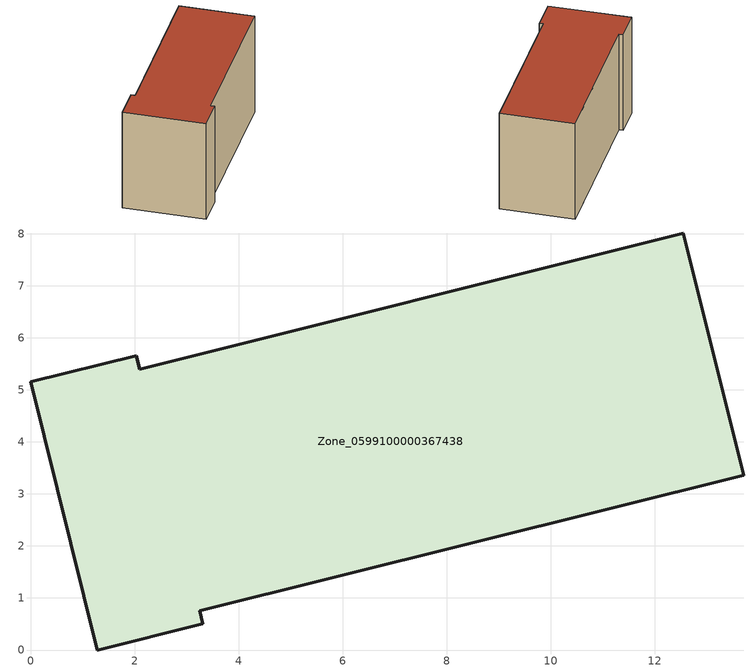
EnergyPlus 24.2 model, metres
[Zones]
Zone_0599100000367438
 floor ground (C_G): 1.28,0 0,5.16 2.03,5.66 2.1,5.39 12.55,8.02 13.71,3.36 3.25,0.75 3.31,0.51 z0
 wall outside (C_F): 0,5.16 1.28,0 3.31,0.51 3.25,0.75 13.71,3.36 12.55,8.02 2.1,5.39 2.03,5.66 0,5.16 z0:6.88
 roof outside (C_R): 2.1,5.39 2.03,5.66 0,5.16 1.28,0 3.31,0.51 3.25,0.75 13.71,3.36 12.55,8.02 z6.88
[BUILDING]
Pand.0599100000367438: North Axis=0; Terrain=City; Loads Convergence Tolerance Value=0.04; Temperature Convergence Tolerance Value=0.4; Solar Distribution=FullExterior; Maximum Number of Warmup Days=25; Minimum Number of Warmup Days=1
[Site:Location]
Rotterdam.The.Hague.AP_ZH_NLD Design_Conditions: Latitude=51.96; Longitude=4.45; Time Zone=1; Elevation=-4.5
[SITE:GROUNDTEMPERATURE:BUILDINGSURFACE]
18, 18, 18, 18, 18, 18, 18, 18, 18, 18, 18, 18
[MATERIAL] Thermal Absorptance=0.9; Solar Absorptance=0.7; Visible Absorptance=0.7
Name | Roughness | Thickness | Conductivity | Density | Specific Heat
G.TC.1992-2005 | MediumSmooth | 0.15 | 0.06 | 540 | 1210
F.TC.1992-2005 | Rough | 0.3 | 0.12 | 1920 | 840
R.TC.1992-2005 | MediumRough | 0.2 | 0.08 | 1500 | 1000
[CONSTRUCTION]
C_G: G.TC.1992-2005
C_F: F.TC.1992-2005
C_R: R.TC.1992-2005
[ZONE]
Zone_0599100000367438: Type=1; Multiplier=1; Ceiling Height=Autocalculate; Volume=Autocalculate; Floor Area=autocalculate; Part of Total Floor Area=Yes
[ZONEINFILTRATION:DESIGNFLOWRATE]
Infil_Zone_0599100000367438: Zone or ZoneList or Space or SpaceList=Zone_0599100000367438; Schedule=AlwaysOn; Design Flow Rate Calculation Method=Flow/Area; Flow Rate per Floor Area=0.0015; Constant Term Coefficient=1; Temperature Term Coefficient=0; Velocity Term Coefficient=0; Velocity Squared Term Coefficient=0
[HVACTEMPLATE:ZONE:IDEALLOADSAIRSYSTEM]
Zone_0599100000367438: Maximum Heating Supply Air Temperature=50; Minimum Cooling Supply Air Temperature=13; Maximum Heating Supply Air Humidity Ratio=0.0156; Minimum Cooling Supply Air Humidity Ratio=0.0077; Heating Limit=NoLimit; Cooling Limit=NoLimit; Dehumidification Control Type=ConstantSensibleHeatRatio; Cooling Sensible Heat Ratio=0.7; Dehumidification Setpoint=60; Humidification Control Type=None; Humidification Setpoint=30; Outdoor Air Method=None; Outdoor Air Flow Rate per Person=0.00944; Outdoor Air Flow Rate per Zone Floor Area=0; Outdoor Air Flow Rate per Zone=0; Demand Controlled Ventilation Type=None; Outdoor Air Economizer Type=NoEconomizer; Heat Recovery Type=None; Sensible Heat Recovery Effectiveness=0.7; Latent Heat Recovery Effectiveness=0.65
[ZONECONTROL:THERMOSTAT]
ThermostatControl_Zone_0599100000367438: Zone or ZoneList=Zone_0599100000367438; Control Type Schedule=DualSetpointControlType; Control 1=Thermostat_Zone_0599100000367438; Temperature Difference Between Cutout And Setpoint=0
[THERMOSTATSETPOINT:DUALSETPOINT]
Thermostat_Zone_0599100000367438: Heating Setpoint Temperature Schedule=HeatingSetpoint_Zone_0599100000367438; Cooling Setpoint Temperature Schedule=CoolingSetpoint_Zone_0599100000367438
[SCHEDULE:COMPACT]
HeatingSetpoint_Zone_0599100000367438: Through: 12/31, For: AllDays, Until: 24:00, 21
CoolingSetpoint_Zone_0599100000367438: Through: 12/31, For: AllDays, Until: 24:00, 24
DualSetpointControlType: Through: 12/31, For: AllDays, Until: 24:00, 4
AlwaysOn: Through: 12/31, For: AllDays, Until: 24:00, 1
